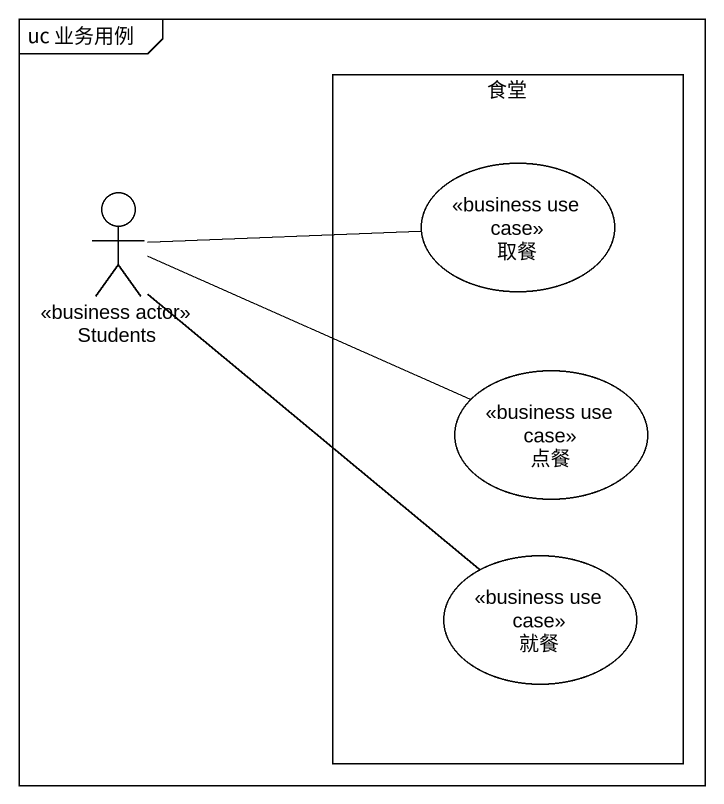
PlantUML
@startuml
mainframe uc 业务用例
rectangle 食堂 {
  usecase 取餐 <<business use case>>
  usecase 点餐 <<business use case>>
  usecase 就餐 <<business use case>>
}
actor Students <<business actor>>
Students -right- 取餐
Students -right- 点餐
Students -right- 就餐
@enduml
